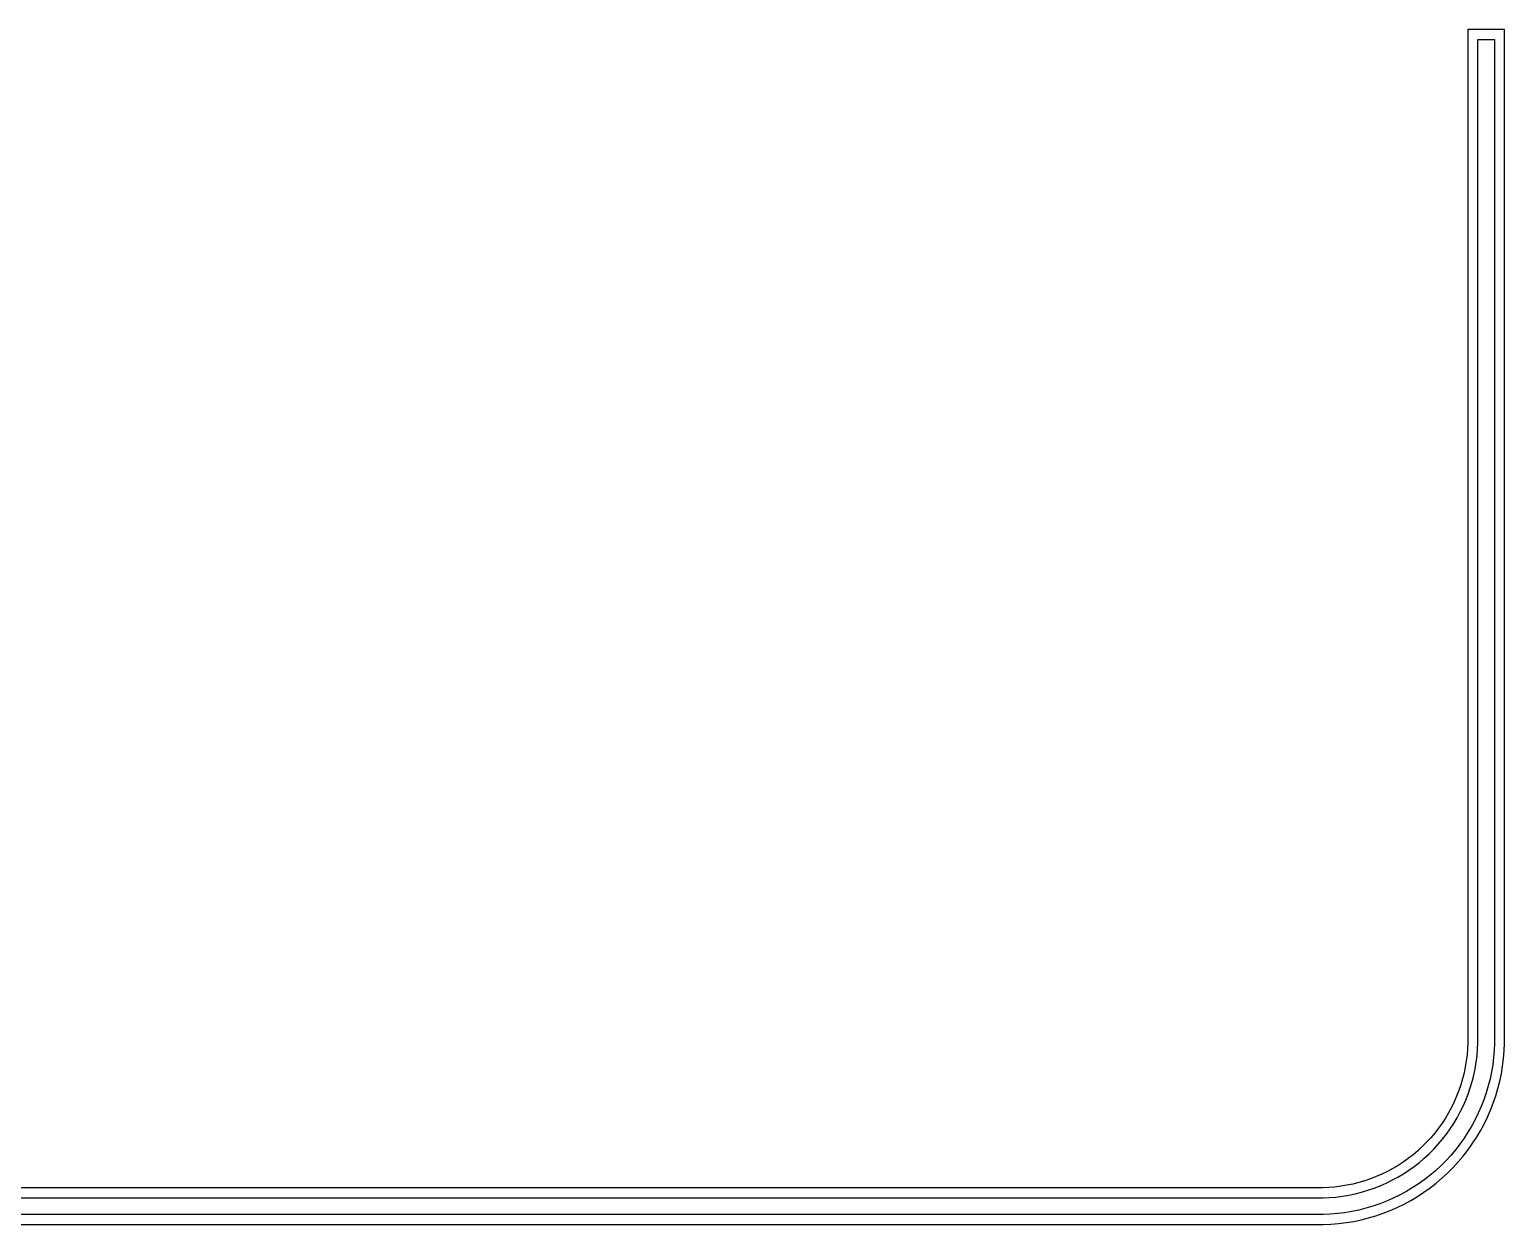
# Model space of a CAD drawing. Extents: x -3354 to 6958, y 9496 to 19808.
# Drawn here: x -1625 to -740, y 12442 to 13159 of the extents above; entities that cross this region are included whole.
import ezdxf

# ---------------------------------------------------------------- set-up
doc = ezdxf.new("R2010")
doc.units = 0
doc.layers.add('L1D0', color=3, linetype='CONTINUOUS')

msp = doc.modelspace()

# ---------------------------------------------------------------- linework, layer by layer
at = {"layer": 'L1D0'}
for points in [[(-2401.17, 12442.013), (-848.875, 12442.013), (-844.29, 12442.203), (-839.717, 12442.582), (-835.163, 12443.149), (-830.637, 12443.905), (-826.145, 12444.846), (-821.697, 12445.973), (-817.299, 12447.282), (-812.958, 12448.772), (-808.683, 12450.44), (-804.481, 12452.284), (-800.358, 12454.299), (-796.322, 12456.483), (-792.38, 12458.833), (-788.538, 12461.343), (-784.803, 12464.009), (-781.182, 12466.828), (-777.68, 12469.794), (-774.304, 12472.902), (-771.059, 12476.147), (-767.951, 12479.523), (-764.985, 12483.025), (-762.166, 12486.646), (-759.5, 12490.381), (-756.99, 12494.223), (-754.64, 12498.165), (-752.456, 12502.201), (-750.441, 12506.324), (-748.597, 12510.526), (-746.929, 12514.801), (-745.439, 12519.142), (-744.13, 12523.54), (-743.003, 12527.988), (-742.062, 12532.48), (-741.306, 12537.006), (-740.739, 12541.56), (-740.36, 12546.133), (-740.17, 12550.718), (-740.17, 13159.013), (-762.17, 13159.013), (-762.17, 12551.173), (-762.322, 12547.497), (-762.626, 12543.83), (-763.081, 12540.179), (-763.687, 12536.549), (-764.442, 12532.948), (-765.345, 12529.381), (-766.395, 12525.855), (-767.59, 12522.375), (-768.927, 12518.947), (-770.405, 12515.577), (-772.021, 12512.272), (-773.772, 12509.036), (-775.656, 12505.875), (-777.668, 12502.794), (-779.806, 12499.8), (-782.066, 12496.896), (-784.445, 12494.088), (-786.937, 12491.381), (-789.538, 12488.78), (-792.245, 12486.288), (-795.053, 12483.909), (-797.957, 12481.649), (-800.951, 12479.511), (-804.032, 12477.499), (-807.193, 12475.615), (-810.429, 12473.864), (-813.734, 12472.248), (-817.104, 12470.77), (-820.532, 12469.433), (-824.012, 12468.238), (-827.538, 12467.188), (-831.105, 12466.285), (-834.706, 12465.53), (-838.336, 12464.924), (-841.987, 12464.469), (-845.654, 12464.165), (-849.33, 12464.013), (-2401.17, 12464.013)], [(-2401.17, 12458.013), (-849.206, 12458.013), (-845.282, 12458.175), (-841.368, 12458.5), (-837.471, 12458.985), (-833.597, 12459.632), (-829.753, 12460.438), (-825.945, 12461.402), (-822.181, 12462.523), (-818.466, 12463.798), (-814.807, 12465.226), (-811.211, 12466.803), (-807.682, 12468.528), (-804.228, 12470.398), (-800.854, 12472.408), (-797.566, 12474.556), (-794.369, 12476.838), (-791.27, 12479.251), (-788.273, 12481.789), (-785.383, 12484.449), (-782.606, 12487.226), (-779.946, 12490.116), (-777.408, 12493.113), (-774.995, 12496.212), (-772.713, 12499.409), (-770.565, 12502.697), (-768.555, 12506.071), (-766.685, 12509.525), (-764.96, 12513.054), (-763.383, 12516.65), (-761.955, 12520.309), (-760.68, 12524.024), (-759.559, 12527.788), (-758.595, 12531.596), (-757.789, 12535.44), (-757.142, 12539.314), (-756.657, 12543.211), (-756.332, 12547.125), (-756.17, 12551.049), (-756.17, 13153.013), (-746.17, 13153.013), (-746.17, 12550.843), (-746.349, 12546.505), (-746.708, 12542.179), (-747.245, 12537.871), (-747.959, 12533.59), (-748.85, 12529.341), (-749.916, 12525.133), (-751.154, 12520.972), (-752.564, 12516.867), (-754.142, 12512.823), (-755.886, 12508.847), (-757.792, 12504.947), (-759.858, 12501.13), (-762.08, 12497.401), (-764.455, 12493.766), (-766.977, 12490.233), (-769.643, 12486.808), (-772.449, 12483.495), (-775.389, 12480.302), (-778.459, 12477.232), (-781.652, 12474.292), (-784.965, 12471.486), (-788.39, 12468.82), (-791.923, 12466.298), (-795.558, 12463.923), (-799.287, 12461.701), (-803.104, 12459.635), (-807.004, 12457.729), (-810.98, 12455.985), (-815.024, 12454.407), (-819.129, 12452.997), (-823.29, 12451.759), (-827.498, 12450.693), (-831.747, 12449.802), (-836.028, 12449.088), (-840.336, 12448.551), (-844.662, 12448.192), (-849, 12448.013), (-2401.17, 12448.013)]]:
    msp.add_lwpolyline(points, dxfattribs=at)

doc.saveas('drawing.dxf')
